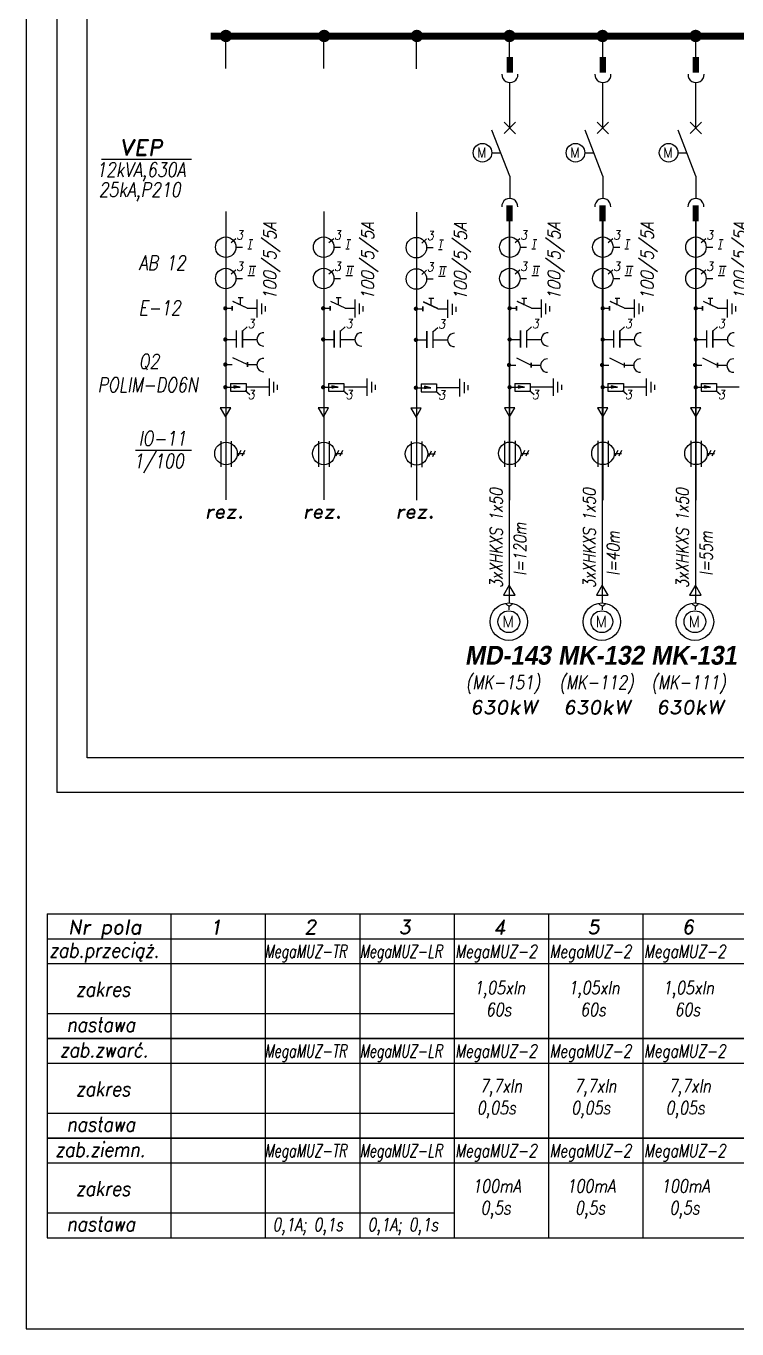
# Model space of a CAD drawing. Extents: x 5 to 594, y -5 to 420.
# Drawn here: x 4.8 to 129.7, y -0.3 to 228.6 of the extents above; entities that cross this region are included whole.
import ezdxf

# ---------------------------------------------------------------- set-up
doc = ezdxf.new("R2010")
doc.units = 0
doc.header["$MEASUREMENT"] = 0
doc.layers.get('0').update_dxf_attribs({"linetype": 'CONTINUOUS'})
doc.styles.add('Arial1', font='arialbd.ttf', dxfattribs={"width": 1.3, "oblique": 10, "height": 4})
doc.styles.add('ROMAND', font='romand', dxfattribs={"width": 0.7, "oblique": 10, "height": 3.5})
doc.styles.add('ROMANS', font='romans', dxfattribs={"width": 0.7, "oblique": 10, "height": 3.8})

msp = doc.modelspace()

# ---------------------------------------------------------------- linework, layer by layer
for p, q in [((4.78, 420), (4.78, -0.31)), ((10.18, 283.83), (10.18, 93.9)), ((15.54, 100), (15.54, 274.79)), ((42.06, 180.87), (42.92, 180.87)), ((42.46, 179.6), (42.46, 180.87)), ((59.26, 180.87), (60.12, 180.87)), ((59.66, 179.6), (59.66, 180.87)), ((75.55, 180.79), (76.41, 180.79)), ((75.95, 179.52), (75.95, 180.79)), ((91.9, 180.79), (92.76, 180.79)), ((92.3, 179.52), (92.3, 180.79)), ((108.25, 180.79), (109.11, 180.79)), ((108.65, 179.52), (108.65, 180.79)), ((124.6, 180.79), (125.46, 180.79)), ((125, 179.52), (125, 180.79)), ((204.16, 100), (15.54, 100)), ((4.78, -0.31), (594, -0.31))]:
    msp.add_line(p, q)
at = {"color": 7}
for p, q in [((39.89, 221.11), (39.89, 226.72)), ((57.09, 221.11), (57.09, 226.72)), ((73.37, 221.03), (73.37, 226.64)), ((89.73, 221.11), (89.73, 226.72)), ((106.08, 221.11), (106.08, 226.72)), ((122.43, 221.11), (122.43, 226.72)), ((89.74, 210.69), (89.74, 218.67)), ((89.74, 214.67), (89.74, 218.64)), ((106.09, 210.69), (106.09, 218.67)), ((106.09, 214.67), (106.09, 218.64)), ((122.44, 210.69), (122.44, 218.67)), ((122.44, 214.67), (122.44, 218.64)), ((88.75, 209.71), (90.76, 211.7)), ((90.75, 209.66), (88.77, 211.66)), ((105.1, 209.71), (107.11, 211.7)), ((107.1, 209.66), (105.12, 211.66)), ((121.45, 209.71), (123.46, 211.7)), ((123.45, 209.66), (121.47, 211.66)), ((89.74, 202.18), (86.63, 210.27)), ((106.09, 202.18), (102.98, 210.27)), ((122.44, 202.18), (119.33, 210.27)), ((86.58, 206.31), (88.15, 206.31)), ((102.93, 206.31), (104.5, 206.31)), ((119.29, 206.31), (120.85, 206.31)), ((18.01, 205.17), (33.83, 205.17)), ((89.74, 202.18), (89.74, 198.27)), ((106.09, 202.18), (106.09, 198.27)), ((122.44, 202.18), (122.44, 198.27)), ((39.88, 195.96), (39.88, 145.36)), ((57.08, 195.96), (57.08, 145.36)), ((73.37, 195.88), (73.37, 145.28)), ((89.73, 195.43), (89.73, 145.26)), ((106.08, 195.43), (106.08, 145.26)), ((122.43, 195.43), (122.43, 145.26)), ((89.66, 194.23), (89.66, 127.22)), ((106.01, 194.23), (106.01, 127.22)), ((122.36, 194.23), (122.36, 127.22)), ((40.8, 190.53), (41.62, 191.25)), ((44.01, 191.07), (44.63, 191.07)), ((57.99, 190.53), (58.82, 191.25)), ((61.21, 191.07), (61.83, 191.07)), ((74.28, 190.45), (75.1, 191.17)), ((77.49, 190.99), (78.11, 190.99)), ((90.69, 190.53), (91.52, 191.25)), ((93.91, 191.07), (94.53, 191.07)), ((107.04, 190.53), (107.87, 191.25)), ((110.26, 191.07), (110.88, 191.07)), ((123.39, 190.53), (124.22, 191.25)), ((126.61, 191.07), (127.23, 191.07)), ((41.63, 189.72), (42.83, 189.72)), ((43.75, 189.42), (44.37, 189.42)), ((58.83, 189.72), (60.02, 189.72)), ((60.95, 189.42), (61.57, 189.42)), ((75.12, 189.64), (76.31, 189.64)), ((77.24, 189.34), (77.86, 189.34)), ((91.53, 189.72), (92.72, 189.72)), ((93.65, 189.42), (94.27, 189.42)), ((107.88, 189.72), (109.07, 189.72)), ((110, 189.42), (110.62, 189.42)), ((124.23, 189.72), (125.42, 189.72)), ((126.35, 189.42), (126.97, 189.42)), ((40.8, 185.02), (41.62, 185.74)), ((44.01, 186.39), (44.63, 186.39)), ((44.54, 186.39), (45.16, 186.39)), ((57.99, 185.02), (58.82, 185.74)), ((61.21, 186.39), (61.83, 186.39)), ((61.74, 186.39), (62.36, 186.39)), ((74.28, 184.94), (75.1, 185.66)), ((77.49, 186.31), (78.11, 186.31)), ((78.03, 186.31), (78.65, 186.31)), ((90.69, 185.02), (91.52, 185.74)), ((93.91, 186.39), (94.53, 186.39)), ((94.44, 186.39), (95.06, 186.39)), ((107.04, 185.02), (107.87, 185.74)), ((110.26, 186.39), (110.88, 186.39)), ((110.79, 186.39), (111.41, 186.39)), ((123.39, 185.02), (124.22, 185.74)), ((126.61, 186.39), (127.23, 186.39)), ((127.14, 186.39), (127.76, 186.39)), ((41.63, 184.21), (42.83, 184.21)), ((43.75, 184.73), (44.37, 184.73)), ((44.28, 184.73), (44.9, 184.73)), ((58.83, 184.21), (60.02, 184.21)), ((60.95, 184.73), (61.57, 184.73)), ((61.48, 184.73), (62.1, 184.73)), ((75.12, 184.13), (76.31, 184.13)), ((77.24, 184.65), (77.86, 184.65)), ((77.77, 184.65), (78.39, 184.65)), ((91.53, 184.21), (92.72, 184.21)), ((93.65, 184.73), (94.27, 184.73)), ((94.18, 184.73), (94.8, 184.73)), ((107.88, 184.21), (109.07, 184.21)), ((110, 184.73), (110.62, 184.73)), ((110.53, 184.73), (111.15, 184.73)), ((124.23, 184.21), (125.42, 184.21)), ((126.35, 184.73), (126.97, 184.73)), ((126.88, 184.73), (127.5, 184.73)), ((39.79, 178.98), (40.98, 178.98)), ((40.93, 179.37), (40.93, 178.57)), ((40.98, 179.37), (40.98, 178.57)), ((43.63, 178.98), (41.13, 180.16)), ((43.64, 179), (41.15, 180.19)), ((43.63, 178.98), (45.33, 178.98)), ((45.33, 180.53), (45.33, 177.46)), ((45.33, 180.44), (45.33, 177.36)), ((46.12, 179.84), (46.12, 177.94)), ((46.77, 179.34), (46.77, 178.43)), ((56.98, 178.98), (58.18, 178.98)), ((58.13, 179.37), (58.13, 178.57)), ((58.18, 179.37), (58.18, 178.57)), ((60.83, 178.98), (58.33, 180.16)), ((60.84, 179), (58.34, 180.19)), ((60.83, 178.98), (62.53, 178.98)), ((62.53, 180.53), (62.53, 177.46)), ((62.53, 180.44), (62.53, 177.36)), ((63.32, 179.84), (63.32, 177.94)), ((63.97, 179.34), (63.97, 178.43)), ((73.27, 178.9), (74.46, 178.9)), ((74.41, 179.29), (74.41, 178.49)), ((74.46, 179.29), (74.46, 178.49)), ((77.11, 178.9), (74.62, 180.08)), ((77.13, 178.93), (74.63, 180.11)), ((77.11, 178.9), (78.82, 178.9)), ((78.82, 180.45), (78.82, 177.38)), ((78.82, 180.36), (78.82, 177.28)), ((79.61, 179.76), (79.61, 177.86)), ((80.26, 179.26), (80.26, 178.35)), ((89.73, 178.98), (90.92, 178.98)), ((90.87, 179.37), (90.87, 178.57)), ((90.92, 179.37), (90.92, 178.57)), ((93.57, 178.98), (91.07, 180.16)), ((93.59, 179), (91.09, 180.19)), ((93.57, 178.98), (95.27, 178.98)), ((95.27, 180.53), (95.27, 177.46)), ((95.27, 180.44), (95.27, 177.36)), ((96.06, 179.84), (96.06, 177.94)), ((96.71, 179.34), (96.71, 178.43)), ((106.08, 178.98), (107.27, 178.98)), ((107.22, 179.37), (107.22, 178.57)), ((107.27, 179.37), (107.27, 178.57)), ((109.92, 178.98), (107.42, 180.16)), ((109.94, 179), (107.44, 180.19)), ((109.92, 178.98), (111.62, 178.98)), ((111.62, 180.53), (111.62, 177.46)), ((111.62, 180.44), (111.62, 177.36)), ((112.41, 179.84), (112.41, 177.94)), ((113.06, 179.34), (113.06, 178.43)), ((122.43, 178.98), (123.62, 178.98)), ((123.57, 179.37), (123.57, 178.57)), ((123.62, 179.37), (123.62, 178.57)), ((126.27, 178.98), (123.77, 180.16)), ((126.29, 179), (123.79, 180.19)), ((126.27, 178.98), (127.97, 178.98)), ((127.97, 180.53), (127.97, 177.46)), ((127.97, 180.44), (127.97, 177.36)), ((128.76, 179.84), (128.76, 177.94)), ((129.41, 179.34), (129.41, 178.43)), ((42.8, 174.98), (43.63, 175.7)), ((60, 174.98), (60.82, 175.7)), ((76.29, 174.9), (77.11, 175.62)), ((92.75, 174.98), (93.57, 175.7)), ((109.1, 174.98), (109.92, 175.7)), ((125.45, 174.98), (126.27, 175.7)), ((39.79, 173.51), (41.71, 173.51)), ((42.79, 173.51), (45.35, 173.51)), ((56.98, 173.51), (58.91, 173.51)), ((59.99, 173.51), (62.54, 173.51)), ((73.27, 173.43), (75.2, 173.43)), ((76.27, 173.43), (78.83, 173.43)), ((89.73, 173.51), (91.65, 173.51)), ((92.73, 173.51), (95.29, 173.51)), ((106.08, 173.51), (108, 173.51)), ((109.08, 173.51), (111.64, 173.51)), ((122.43, 173.51), (124.35, 173.51)), ((125.43, 173.51), (127.99, 173.51)), ((43.63, 169.1), (41.13, 170.28)), ((43.64, 169.49), (43.64, 168.69)), ((43.69, 169.49), (43.69, 168.69)), ((93.46, 169.02), (90.97, 170.2)), ((93.48, 169.41), (93.48, 168.61)), ((93.53, 169.41), (93.53, 168.61)), ((109.81, 169.02), (107.32, 170.2)), ((109.83, 169.41), (109.83, 168.61)), ((109.88, 169.41), (109.88, 168.61)), ((126.16, 169.02), (123.67, 170.2)), ((126.18, 169.41), (126.18, 168.61)), ((126.23, 169.41), (126.23, 168.61)), ((39.79, 169.1), (40.98, 169.1)), ((43.63, 169.1), (45.33, 169.1)), ((89.62, 169.02), (90.82, 169.02)), ((93.46, 169.02), (95.17, 169.02)), ((105.97, 169.02), (107.17, 169.02)), ((109.81, 169.02), (111.52, 169.02)), ((122.32, 169.02), (123.52, 169.02)), ((126.16, 169.02), (127.87, 169.02)), ((39.84, 165.11), (42.39, 165.11)), ((40.72, 165.78), (43.42, 165.78)), ((42.41, 165.11), (41.28, 165.38)), ((41.28, 165.38), (41.28, 165.11)), ((43.42, 165.78), (43.42, 164.41)), ((47.44, 165.11), (43.42, 165.11)), ((47.47, 166.66), (47.47, 163.58)), ((48.26, 166.06), (48.26, 164.17)), ((48.91, 165.56), (48.91, 164.66)), ((57.04, 165.11), (59.59, 165.11)), ((57.92, 165.78), (60.61, 165.78)), ((59.6, 165.11), (58.47, 165.38)), ((58.47, 165.38), (58.47, 165.11)), ((60.61, 165.78), (60.61, 164.41)), ((64.64, 165.11), (60.61, 165.11)), ((64.67, 166.66), (64.67, 163.58)), ((65.46, 166.06), (65.46, 164.17)), ((66.11, 165.56), (66.11, 164.66)), ((73.33, 165.03), (75.88, 165.03)), ((74.2, 165.7), (76.9, 165.7)), ((75.89, 165.03), (74.76, 165.3)), ((74.76, 165.3), (74.76, 165.03)), ((76.9, 165.7), (76.9, 164.33)), ((80.93, 165.03), (76.9, 165.03)), ((80.95, 166.58), (80.95, 163.5)), ((81.74, 165.98), (81.74, 164.09)), ((82.39, 165.49), (82.39, 164.58)), ((89.78, 165.11), (92.33, 165.11)), ((90.66, 165.78), (93.36, 165.78)), ((92.35, 165.11), (91.22, 165.38)), ((91.22, 165.38), (91.22, 165.11)), ((93.36, 165.78), (93.36, 164.41)), ((97.38, 165.11), (93.36, 165.11)), ((97.38, 166.66), (97.38, 163.58)), ((98.17, 166.06), (98.17, 164.17)), ((98.82, 165.56), (98.82, 164.66)), ((106.14, 165.11), (108.68, 165.11)), ((107.01, 165.78), (109.71, 165.78)), ((108.7, 165.11), (107.57, 165.38)), ((107.57, 165.38), (107.57, 165.11)), ((109.71, 165.78), (109.71, 164.41)), ((113.73, 165.11), (109.71, 165.11)), ((113.73, 166.66), (113.73, 163.58)), ((114.52, 166.06), (114.52, 164.17)), ((115.17, 165.56), (115.17, 164.66)), ((122.49, 165.11), (125.04, 165.11)), ((123.36, 165.78), (126.06, 165.78)), ((125.05, 165.11), (123.92, 165.38)), ((123.92, 165.38), (123.92, 165.11)), ((126.06, 165.78), (126.06, 164.41)), ((130.08, 165.11), (126.06, 165.11)), ((43.3, 164.53), (44.12, 163.81)), ((60.5, 164.53), (61.32, 163.81)), ((76.79, 164.45), (77.61, 163.73)), ((93.24, 164.53), (94.06, 163.81)), ((109.59, 164.53), (110.41, 163.81)), ((125.94, 164.53), (126.77, 163.81)), ((38.98, 155.67), (38.98, 151.14)), ((40.83, 155.67), (40.83, 151.14)), ((56.17, 155.67), (56.17, 151.14)), ((58.03, 155.67), (58.03, 151.14)), ((88.86, 155.68), (88.86, 151.16)), ((90.71, 155.68), (90.71, 151.16)), ((105.21, 155.68), (105.21, 151.16)), ((107.06, 155.68), (107.06, 151.16)), ((121.56, 155.68), (121.56, 151.16)), ((123.41, 155.68), (123.41, 151.16)), ((24.01, 154.04), (33.83, 154.04)), ((41.89, 153.49), (43.16, 153.49)), ((42.49, 153.98), (41.99, 152.99)), ((43.19, 153.98), (42.69, 152.99)), ((59.09, 153.49), (60.36, 153.49)), ((59.69, 153.98), (59.19, 152.99)), ((60.38, 153.98), (59.89, 152.99)), ((72.46, 155.59), (72.46, 151.06)), ((74.32, 155.59), (74.32, 151.06)), ((75.37, 153.41), (76.65, 153.41)), ((75.97, 153.9), (75.48, 152.91)), ((76.67, 153.9), (76.18, 152.91)), ((91.77, 153.5), (93.04, 153.5)), ((92.37, 153.99), (91.87, 153)), ((93.06, 153.99), (92.57, 153)), ((108.12, 153.5), (109.39, 153.5)), ((108.72, 153.99), (108.22, 153)), ((109.41, 153.99), (108.92, 153)), ((124.47, 153.5), (125.74, 153.5)), ((125.07, 153.99), (124.57, 153)), ((125.77, 153.99), (125.27, 153)), ((89.67, 126.63), (89.14, 126.92)), ((89.67, 126.63), (90.15, 126.99)), ((89.67, 126.03), (89.67, 126.63)), ((106.02, 126.63), (105.49, 126.92)), ((106.02, 126.63), (106.5, 126.99)), ((106.02, 126.03), (106.02, 126.63)), ((122.37, 126.63), (121.84, 126.92)), ((122.37, 126.63), (122.85, 126.99)), ((122.37, 126.03), (122.37, 126.63)), ((255.35, 93.9), (10.18, 93.9)), ((8.48, 72.62), (431.96, 72.62)), ((8.48, 68.24), (229.23, 68.24)), ((8.48, 63.86), (229.23, 63.86)), ((8.48, 55.11), (79.98, 55.11)), ((8.48, 46.35), (79.98, 46.35)), ((79.98, 46.35), (96.56, 46.35)), ((96.56, 46.35), (229.23, 46.35)), ((8.48, 37.6), (79.98, 37.6)), ((8.48, 28.84), (79.98, 28.84)), ((79.98, 28.84), (96.56, 28.84)), ((96.56, 28.84), (229.23, 28.84)), ((8.48, 20.09), (79.98, 20.09)), ((8.48, 15.71), (431.96, 15.71))]:
    msp.add_line(p, q, dxfattribs=at)
at = {"color": 7, "lineweight": 35}
for p, q in [((8.48, 50.73), (79.98, 50.73)), ((79.98, 50.73), (96.56, 50.73)), ((96.56, 50.73), (229.23, 50.73)), ((8.48, 33.22), (79.98, 33.22)), ((79.98, 33.22), (96.56, 33.22)), ((96.56, 33.22), (229.23, 33.22))]:
    msp.add_line(p, q, dxfattribs=at)
at = {"color": 7}
for points, const_width in [([(37.23, 226.79), (224.96, 226.79)], 1.2), ([(41.71, 175.09), (41.71, 172.06)], 0.266), ([(42.79, 175.09), (42.79, 172.06)], 0.266), ([(58.91, 175.09), (58.91, 172.06)], 0.266), ([(59.99, 175.09), (59.99, 172.06)], 0.266), ([(75.2, 175.01), (75.2, 171.98)], 0.266), ([(76.27, 175.01), (76.27, 171.98)], 0.266), ([(91.65, 175.09), (91.65, 172.06)], 0.266), ([(92.73, 175.09), (92.73, 172.06)], 0.266), ([(108, 175.09), (108, 172.06)], 0.266), ([(109.08, 175.09), (109.08, 172.06)], 0.266), ([(124.35, 175.09), (124.35, 172.06)], 0.266), ([(125.43, 175.09), (125.43, 172.06)], 0.266)]:
    msp.add_lwpolyline(points, dxfattribs=dict(at, const_width=const_width))
for points, const_width in [([(39.35, 226.82, 1), (40.44, 226.82, 1)], 1.08), ([(56.61, 226.82, 1), (57.7, 226.82, 1)], 1.08), ([(72.89, 226.82, 1), (73.98, 226.82, 1)], 1.08), ([(89.15, 226.82, 1), (90.24, 226.82, 1)], 1.08), ([(105.52, 226.82, 1), (106.61, 226.82, 1)], 1.08), ([(121.87, 226.82, 1), (122.96, 226.82, 1)], 1.08), ([(39.6, 178.98, 1), (39.98, 178.98, 1)], 0.376), ([(56.79, 178.98, 1), (57.17, 178.98, 1)], 0.376), ([(73.08, 178.9, 1), (73.46, 178.9, 1)], 0.376), ([(89.54, 178.98, 1), (89.92, 178.98, 1)], 0.376), ([(105.89, 178.98, 1), (106.27, 178.98, 1)], 0.376), ([(122.24, 178.98, 1), (122.62, 178.98, 1)], 0.376), ([(39.6, 173.51, 1), (39.98, 173.51, 1)], 0.376), ([(56.79, 173.51, 1), (57.17, 173.51, 1)], 0.376), ([(73.08, 173.43, 1), (73.46, 173.43, 1)], 0.376), ([(89.54, 173.51, 1), (89.92, 173.51, 1)], 0.376), ([(105.89, 173.51, 1), (106.27, 173.51, 1)], 0.376), ([(122.24, 173.51, 1), (122.62, 173.51, 1)], 0.376), ([(39.6, 169.1, 1), (39.98, 169.1, 1)], 0.376), ([(89.43, 169.02, 1), (89.81, 169.02, 1)], 0.376), ([(105.78, 169.02, 1), (106.16, 169.02, 1)], 0.376), ([(122.13, 169.02, 1), (122.51, 169.02, 1)], 0.376), ([(39.6, 165.11, 1), (39.98, 165.11, 1)], 0.376), ([(56.79, 165.11, 1), (57.17, 165.11, 1)], 0.376), ([(73.08, 165.03, 1), (73.46, 165.03, 1)], 0.376), ([(89.54, 165.11, 1), (89.92, 165.11, 1)], 0.376), ([(105.89, 165.11, 1), (106.27, 165.11, 1)], 0.376), ([(122.24, 165.11, 1), (122.62, 165.11, 1)], 0.376)]:
    msp.add_lwpolyline(points, format="xyb", close=True, dxfattribs=dict(at, const_width=const_width))
at = {"const_width": 1.1}
for points in [[(89.76, 223.13), (89.76, 220.35)], [(106.11, 223.13), (106.11, 220.35)], [(122.46, 223.13), (122.46, 220.35)], [(89.71, 197.06), (89.71, 194.28)], [(106.06, 197.06), (106.06, 194.28)], [(122.42, 197.06), (122.42, 194.28)]]:
    msp.add_lwpolyline(points, dxfattribs=at)
at = {"color": 7}
for points in [[(40.72, 165.78), (40.72, 164.41), (43.42, 164.41)], [(57.92, 165.78), (57.92, 164.41), (60.61, 164.41)], [(74.2, 165.7), (74.2, 164.33), (76.9, 164.33)], [(90.66, 165.78), (90.66, 164.41), (93.36, 164.41)], [(107.01, 165.78), (107.01, 164.41), (109.71, 164.41)], [(123.36, 165.78), (123.36, 164.41), (126.06, 164.41)]]:
    msp.add_lwpolyline(points, dxfattribs=at)
for points in [[(8.48, 72.62), (8.48, 15.71)], [(30.23, 72.62), (30.23, 15.71)], [(46.81, 72.62), (46.81, 15.71)], [(63.39, 72.62), (63.39, 15.71)], [(79.98, 72.62), (79.98, 15.71)], [(96.56, 72.62), (96.56, 15.71)], [(113.14, 72.62), (113.14, 15.71)]]:
    msp.add_lwpolyline(points)
for centre, radius in [((84.96, 206.31), 1.63), ((101.31, 206.31), 1.63), ((117.66, 206.31), 1.63), ((39.86, 189.72), 1.8), ((57.06, 189.72), 1.8), ((73.35, 189.64), 1.8), ((89.76, 189.72), 1.8), ((106.11, 189.72), 1.8), ((122.46, 189.72), 1.8), ((39.86, 184.21), 1.8), ((57.06, 184.21), 1.8), ((73.35, 184.13), 1.8), ((89.76, 184.21), 1.8), ((106.11, 184.21), 1.8), ((122.46, 184.21), 1.8), ((39.9, 153.49), 1.98), ((57.1, 153.49), 1.98), ((73.39, 153.41), 1.98), ((89.78, 153.5), 1.98), ((106.13, 153.5), 1.98), ((122.48, 153.5), 1.98), ((89.59, 123.93), 3.29), ((105.94, 123.93), 3.29), ((122.29, 123.93), 3.29), ((89.59, 123.93), 1.91), ((105.94, 123.93), 1.91), ((122.29, 123.93), 1.91)]:
    msp.add_circle(centre, radius, dxfattribs=at)
for centre, radius, start, end in [((89.78, 220.05), 1.41, 177.9025, 2.0975), ((106.13, 220.05), 1.41, 177.9025, 2.0975), ((122.48, 220.05), 1.41, 177.9025, 2.0975), ((89.75, 196.86), 1.41, 357.9025, 182.0975), ((106.1, 196.86), 1.41, 357.9025, 182.0975), ((122.45, 196.86), 1.41, 357.9025, 182.0975), ((46.51, 173.51), 1.17, 87.7083, 272.2917), ((63.71, 173.51), 1.17, 87.7083, 272.2917), ((80, 173.43), 1.17, 87.7083, 272.2917), ((96.45, 173.51), 1.17, 87.7083, 272.2917), ((112.8, 173.51), 1.17, 87.7083, 272.2917), ((129.15, 173.51), 1.17, 87.7083, 272.2917), ((46.51, 169.01), 1.17, 87.7083, 272.2917), ((96.35, 168.93), 1.17, 87.7083, 272.2917), ((112.7, 168.93), 1.17, 87.7083, 272.2917), ((129.05, 168.93), 1.17, 87.7083, 272.2917)]:
    msp.add_arc(centre, radius, start, end, dxfattribs=at)
for points in [[(42.41, 165.11), (41.28, 165.38), (41.28, 164.84)], [(59.6, 165.11), (58.47, 165.38), (58.47, 164.84)], [(75.89, 165.03), (74.76, 165.3), (74.76, 164.76)], [(92.35, 165.11), (91.22, 165.38), (91.22, 164.84)], [(108.7, 165.11), (107.57, 165.38), (107.57, 164.84)], [(125.05, 165.11), (123.92, 165.38), (123.92, 164.84)]]:
    msp.add_solid(points, dxfattribs=at)

# ---------------------------------------------------------------- texts
at = {"color": 7, "oblique": 10}
for s, height, style, width, p in [('VEP', 2.75, 'ROMAND', 1.1, (21.11, 205.85)), ('12kVA,630A', 2.53, 'ROMANS', 0.8, (17.08, 202.07)), ('25kA,P210', 2.53, 'ROMANS', 0.8, (17.54, 198.58)), ('3', 1.58, 'ROMANS', 0.9, (41.7, 191.06)), ('3', 1.58, 'ROMANS', 0.9, (58.9, 191.06)), ('3', 1.58, 'ROMANS', 0.9, (75.19, 190.98)), ('3', 1.58, 'ROMANS', 0.9, (91.6, 191.06)), ('3', 1.58, 'ROMANS', 0.9, (107.95, 191.06)), ('3', 1.58, 'ROMANS', 0.9, (124.3, 191.06)), ('I', 1.21, 'ROMANS', 0.9, (43.87, 189.63)), ('I', 1.21, 'ROMANS', 0.9, (61.07, 189.63)), ('I', 1.21, 'ROMANS', 0.9, (77.36, 189.55)), ('I', 1.21, 'ROMANS', 0.9, (93.77, 189.63)), ('I', 1.21, 'ROMANS', 0.9, (110.12, 189.63)), ('I', 1.21, 'ROMANS', 0.9, (126.47, 189.63)), ('AB 12', 2.53, 'ROMANS', 0.8, (24.56, 185.71)), ('3', 1.58, 'ROMANS', 0.9, (41.7, 185.55)), ('I', 1.21, 'ROMANS', 0.9, (43.87, 184.95)), ('I', 1.21, 'ROMANS', 0.9, (44.41, 184.95)), ('3', 1.58, 'ROMANS', 0.9, (58.9, 185.55)), ('I', 1.21, 'ROMANS', 0.9, (61.07, 184.95)), ('I', 1.21, 'ROMANS', 0.9, (61.6, 184.95)), ('3', 1.58, 'ROMANS', 0.9, (75.19, 185.47)), ('I', 1.21, 'ROMANS', 0.9, (77.36, 184.87)), ('I', 1.21, 'ROMANS', 0.9, (77.89, 184.87)), ('3', 1.58, 'ROMANS', 0.9, (91.6, 185.55)), ('I', 1.21, 'ROMANS', 0.9, (93.77, 184.95)), ('I', 1.21, 'ROMANS', 0.9, (94.3, 184.95)), ('3', 1.58, 'ROMANS', 0.9, (107.95, 185.55)), ('I', 1.21, 'ROMANS', 0.9, (110.12, 184.95)), ('I', 1.21, 'ROMANS', 0.9, (110.66, 184.95)), ('3', 1.58, 'ROMANS', 0.9, (124.3, 185.55)), ('I', 1.21, 'ROMANS', 0.9, (126.47, 184.95)), ('I', 1.21, 'ROMANS', 0.9, (127.01, 184.95)), ('E-12', 2.53, 'ROMANS', 0.8, (24.56, 177.8)), ('3', 1.58, 'ROMANS', 0.9, (43.71, 175.5)), ('3', 1.58, 'ROMANS', 0.9, (60.91, 175.5)), ('3', 1.58, 'ROMANS', 0.9, (77.2, 175.42)), ('3', 1.58, 'ROMANS', 0.9, (93.65, 175.5)), ('3', 1.58, 'ROMANS', 0.9, (110, 175.5)), ('3', 1.58, 'ROMANS', 0.9, (126.35, 175.5)), ('Q2', 2.53, 'ROMANS', 0.8, (24.56, 168.4)), ('POLIM-DO6N', 2.53, 'ROMANS', 0.8, (17.33, 164.27)), ('3', 1.58, 'ROMANS', 0.9, (43.71, 163.02)), ('3', 1.58, 'ROMANS', 0.9, (60.91, 163.02)), ('3', 1.58, 'ROMANS', 0.9, (77.2, 162.94)), ('3', 1.58, 'ROMANS', 0.9, (93.65, 163.02)), ('3', 1.58, 'ROMANS', 0.9, (110, 163.02)), ('3', 1.58, 'ROMANS', 0.9, (126.35, 163.02)), ('IO-11', 2.53, 'ROMANS', 0.8, (24.56, 154.87)), ('1/100', 2.53, 'ROMANS', 0.8, (23.65, 150.87)), ('rez.', 2.4, 'ROMAND', 1.1, (36.16, 142.09)), ('rez.', 2.4, 'ROMAND', 1.1, (53.36, 142.09)), ('rez.', 2.4, 'ROMAND', 1.1, (69.65, 142.09)), ('(MK-151)', 2.4, 'ROMAND', 0.8, (82.01, 112.08)), ('(MK-112)', 2.4, 'ROMAND', 0.8, (98.45, 112.08)), ('(MK-111)', 2.4, 'ROMAND', 0.8, (114.62, 112.08)), ('630kW', 2.4, 'ROMAND', 1.1, (82.74, 107.69)), ('630kW', 2.4, 'ROMAND', 1.1, (99.09, 107.69)), ('630kW', 2.4, 'ROMAND', 1.1, (115.44, 107.69)), ('zab.przeciąż.', 2.6, 'ROMANS', 0.85, (8.82, 64.92)), ('MegaMUZ-TR', 2.3, 'ROMAND', 0.7, (46.65, 64.88)), ('MegaMUZ-LR', 2.3, 'ROMAND', 0.7, (63.38, 64.88)), ('MegaMUZ-2', 2.3, 'ROMAND', 0.76, (80.13, 64.87)), ('MegaMUZ-2', 2.3, 'ROMAND', 0.76, (96.72, 64.87)), ('MegaMUZ-2', 2.3, 'ROMAND', 0.76, (113.3, 64.87)), ('zakres', 2.6, 'ROMANS', 0.85, (13.53, 58.06)), ('1,05xIn', 2.3, 'ROMANS', 0.8, (83.45, 58.49)), ('1,05xIn', 2.3, 'ROMANS', 0.8, (100.04, 58.49)), ('1,05xIn', 2.3, 'ROMANS', 0.8, (116.62, 58.49)), (' 60s', 2.3, 'ROMANS', 0.8, (84.28, 54.64)), (' 60s', 2.3, 'ROMANS', 0.8, (100.87, 54.64)), (' 60s', 2.3, 'ROMANS', 0.8, (117.45, 54.64)), ('nastawa', 2.6, 'ROMANS', 0.85, (11.91, 51.87)), ('zab.zwarć.', 2.6, 'ROMANS', 0.85, (10.7, 47.41)), ('MegaMUZ-TR', 2.3, 'ROMAND', 0.7, (46.65, 47.37)), ('MegaMUZ-LR', 2.3, 'ROMAND', 0.7, (63.38, 47.37)), ('MegaMUZ-2', 2.3, 'ROMAND', 0.76, (80.13, 47.37)), ('MegaMUZ-2', 2.3, 'ROMAND', 0.76, (96.72, 47.37)), ('MegaMUZ-2', 2.3, 'ROMAND', 0.76, (113.3, 47.37)), ('7,7xIn', 2.3, 'ROMANS', 0.8, (84.49, 41.24)), ('7,7xIn', 2.3, 'ROMANS', 0.8, (101.07, 41.24)), ('7,7xIn', 2.3, 'ROMANS', 0.8, (117.65, 41.24)), ('zakres', 2.6, 'ROMANS', 0.85, (13.53, 40.55)), (' 0,05s', 2.3, 'ROMANS', 0.8, (82.71, 37.39)), (' 0,05s', 2.3, 'ROMANS', 0.8, (99.29, 37.39)), (' 0,05s', 2.3, 'ROMANS', 0.8, (115.88, 37.39)), ('nastawa', 2.6, 'ROMANS', 0.85, (11.91, 34.36)), ('zab.ziemn.', 2.6, 'ROMANS', 0.85, (9.89, 29.9)), ('MegaMUZ-TR', 2.3, 'ROMAND', 0.7, (46.65, 29.86)), ('MegaMUZ-LR', 2.3, 'ROMAND', 0.7, (63.38, 29.86)), ('MegaMUZ-2', 2.3, 'ROMAND', 0.76, (80.13, 29.86)), ('MegaMUZ-2', 2.3, 'ROMAND', 0.76, (96.72, 29.86)), ('MegaMUZ-2', 2.3, 'ROMAND', 0.76, (113.3, 29.86)), ('zakres', 2.6, 'ROMANS', 0.85, (13.53, 23.04)), ('100mA', 2.3, 'ROMANS', 0.8, (83.17, 23.65)), ('100mA', 2.3, 'ROMANS', 0.8, (99.75, 23.65)), ('100mA', 2.3, 'ROMANS', 0.8, (116.33, 23.65)), (' 0,5s', 2.3, 'ROMANS', 0.8, (83.38, 19.81)), (' 0,5s', 2.3, 'ROMANS', 0.8, (99.96, 19.81)), (' 0,5s', 2.3, 'ROMANS', 0.8, (116.55, 19.81)), ('nastawa', 2.6, 'ROMANS', 0.85, (11.91, 16.85)), ('0,1A; 0,1s', 2.3, 'ROMANS', 0.78, (48.07, 16.87)), ('0,1A; 0,1s', 2.3, 'ROMANS', 0.78, (64.79, 16.87))]:
    msp.add_text(s, height=height, dxfattribs=dict(at, style=style, width=width)).set_placement(p)
at = {"color": 7, "style": 'ROMAND', "width": 0.9}
for p in [(84.06, 205.5), (100.41, 205.5), (116.76, 205.5)]:
    msp.add_text('M', height=1.74, dxfattribs=at).set_placement(p)
at = {"color": 7, "style": 'ROMANS'}
for s, oblique, width, p in [('100/5/5A', 15, 0.9, (48.7, 180.36)), ('100/5/5A', 15, 0.9, (65.89, 180.36)), ('100/5/5A', 15, 0.9, (82.18, 180.28)), ('100/5/5A', 15, 0.9, (98.64, 180.36)), ('100/5/5A', 15, 0.9, (114.99, 180.36)), ('100/5/5A', 15, 0.9, (131.34, 180.36)), ('3xXHKXS 1x50', 10, 0.8, (88.48, 129.81)), ('3xXHKXS 1x50', 10, 0.8, (104.83, 129.81)), ('3xXHKXS 1x50', 10, 0.8, (121.18, 129.81)), ('l=120m', 10, 0.8, (92.66, 132.01)), ('l=40m', 10, 0.8, (109.01, 132.01)), ('l=55m', 10, 0.8, (125.36, 132.01))]:
    msp.add_text(s, height=2.2, rotation=90, dxfattribs=dict(at, oblique=oblique, width=width)).set_placement(p)
for p in [(88.45, 122.98), (104.8, 122.98), (121.15, 122.98)]:
    msp.add_text('M', height=2, dxfattribs=at).set_placement(p)
at = {"color": 6, "style": 'Arial1', "oblique": 10, "width": 0.92}
for s, p in [('MD-143', (81.85, 116.38)), ('MK-132', (98.21, 116.38)), ('MK-131', (114.56, 116.38))]:
    msp.add_text(s, height=3.3, dxfattribs=at).set_placement(p)
at = {"color": 7, "style": 'ROMAND', "oblique": 10}
for s, p in [('Nr pola', (12.13, 69.04)), ('1', (37.05, 69.04)), ('2', (53.63, 69.04)), ('3', (70.21, 69.04)), ('4', (86.8, 69.04)), ('5', (103.38, 69.04)), ('6', (119.96, 69.04))]:
    msp.add_text(s, height=2.52, dxfattribs=at).set_placement(p)

# ---------------------------------------------------------------- meshes
at = {"color": 7}
mesh = msp.add_polyface(dxfattribs=at)
corners = [(39.82, 159.92), (40.73, 161.52), (38.89, 161.52)]
mesh.append_faces([[corners[k] for k in face] for face in [(0, 1, 2)]], dxfattribs={"color": 7})
mesh = msp.add_polyface(dxfattribs=at)
corners = [(57.01, 159.92), (57.93, 161.52), (56.09, 161.52)]
mesh.append_faces([[corners[k] for k in face] for face in [(0, 1, 2)]], dxfattribs={"color": 7})
mesh = msp.add_polyface(dxfattribs=at)
corners = [(73.3, 159.84), (74.22, 161.44), (72.38, 161.44)]
mesh.append_faces([[corners[k] for k in face] for face in [(0, 1, 2)]], dxfattribs={"color": 7})
mesh = msp.add_polyface(dxfattribs=at)
corners = [(89.73, 159.92), (90.65, 161.52), (88.81, 161.52)]
mesh.append_faces([[corners[k] for k in face] for face in [(0, 1, 2)]], dxfattribs={"color": 7})
mesh = msp.add_polyface(dxfattribs=at)
corners = [(106.08, 159.92), (107, 161.52), (105.16, 161.52)]
mesh.append_faces([[corners[k] for k in face] for face in [(0, 1, 2)]], dxfattribs={"color": 7})
mesh = msp.add_polyface(dxfattribs=at)
corners = [(122.43, 159.92), (123.35, 161.52), (121.51, 161.52)]
mesh.append_faces([[corners[k] for k in face] for face in [(0, 1, 2)]], dxfattribs={"color": 7})
at = {"color": 0}
mesh = msp.add_polyface(dxfattribs=at)
corners = [(89.66, 130.34), (88.65, 128.58), (90.68, 128.58)]
mesh.append_faces([[corners[k] for k in face] for face in [(0, 1, 2)]], dxfattribs={"color": 0})
mesh = msp.add_polyface(dxfattribs=at)
corners = [(106.01, 130.34), (105, 128.58), (107.03, 128.58)]
mesh.append_faces([[corners[k] for k in face] for face in [(0, 1, 2)]], dxfattribs={"color": 0})
mesh = msp.add_polyface(dxfattribs=at)
corners = [(122.36, 130.34), (121.35, 128.58), (123.38, 128.58)]
mesh.append_faces([[corners[k] for k in face] for face in [(0, 1, 2)]], dxfattribs={"color": 0})

doc.saveas('drawing.dxf')
